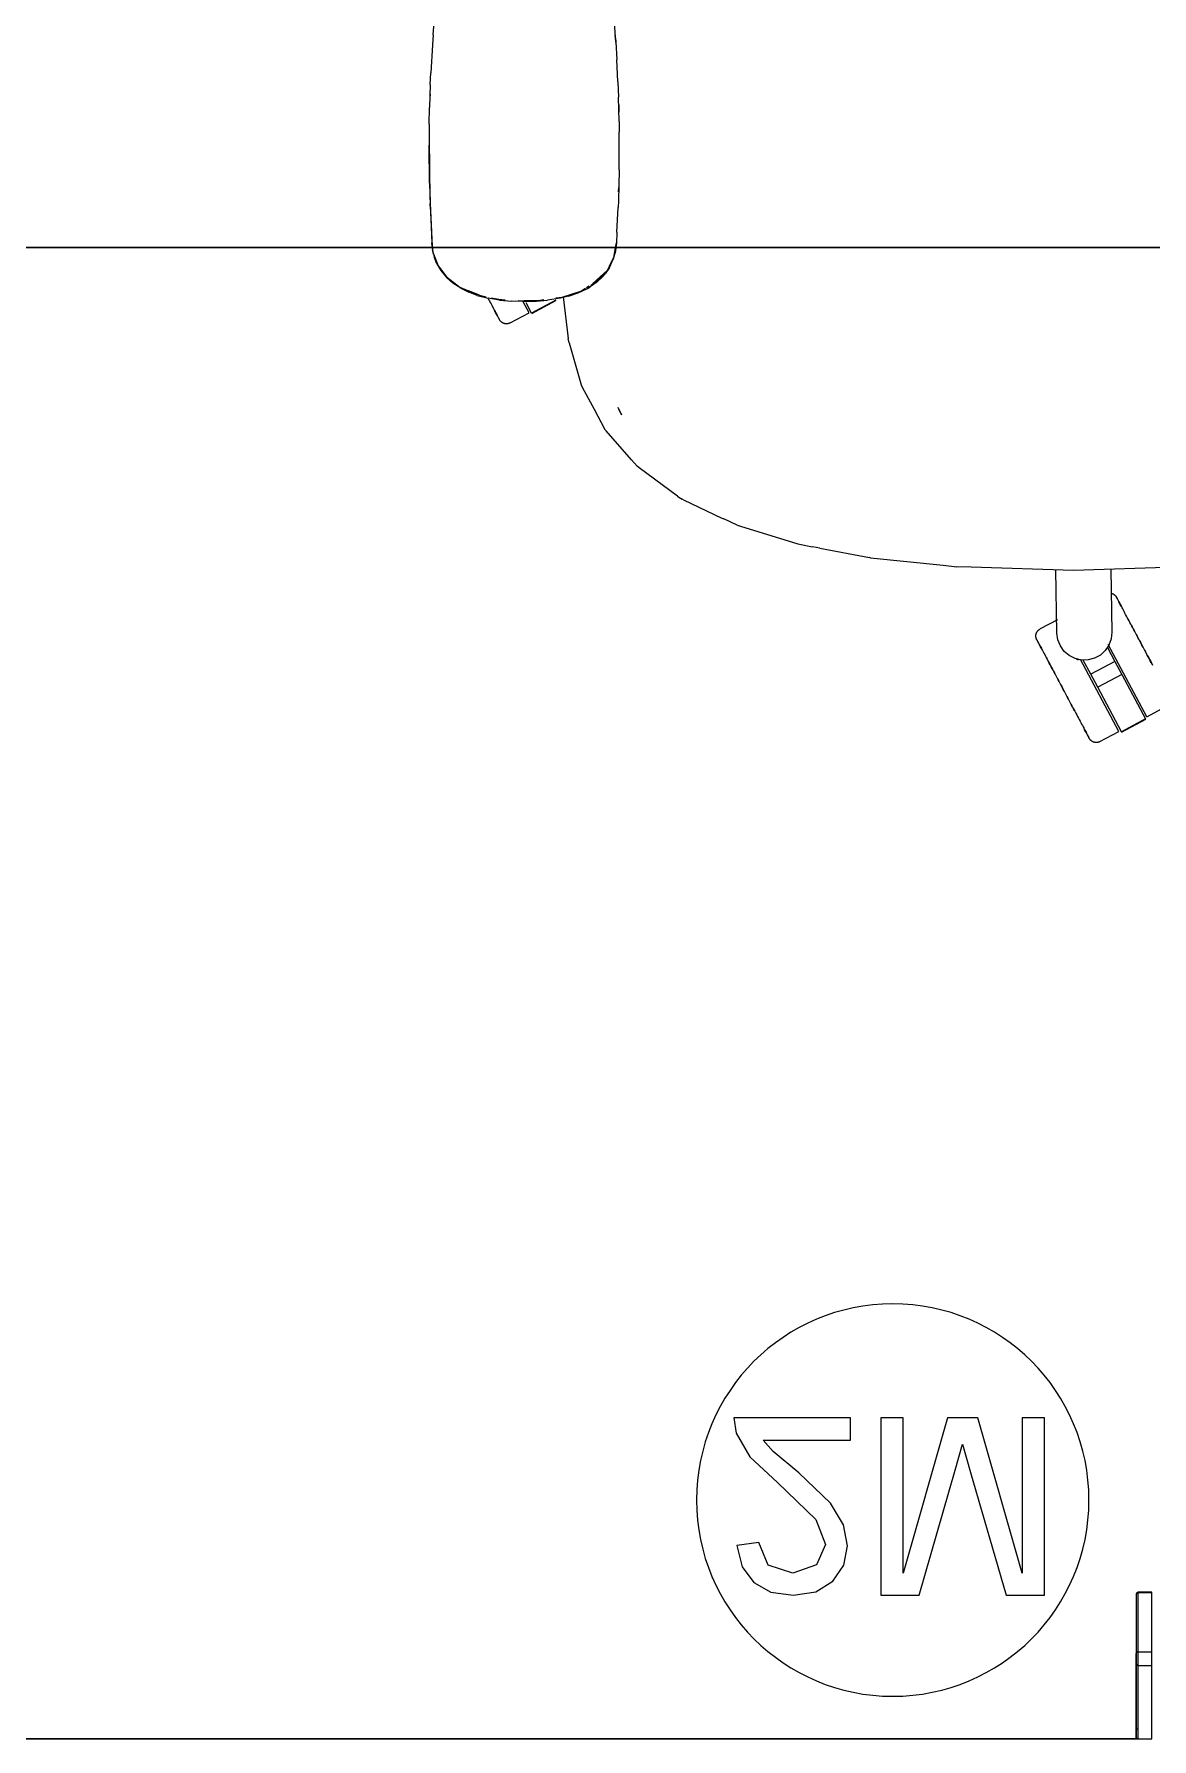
# Model space of a CAD drawing. Header units: millimetres. Extents: x 155927 to 317870, y -36033 to 97293.
# Drawn here: x 157394 to 157964, y 23426 to 24294 of the extents above; entities that cross this region are included whole.
import ezdxf

# ---------------------------------------------------------------- set-up
doc = ezdxf.new("R2010")
doc.units = ezdxf.units.MM
doc.header["$MEASUREMENT"] = 0
doc.layers.add('G-IMPT', color=8, linetype='CONTINUOUS', lineweight=9)
doc.layers.add('I-FURN', color=8, linetype='CONTINUOUS', lineweight=9)

msp = doc.modelspace()

# ---------------------------------------------------------------- linework, layer by layer
at = {"layer": 'G-IMPT'}
for p, q in [((157597.26, 24293.94), (157598.5, 24308.99)), ((157690.39, 24290.23), (157689.66, 24300.52)), ((157597.26, 24293.94), (157596.93, 24288.85)), ((157690.25, 24292.27), (157690.12, 24293.69)), ((157690.25, 24292.27), (157690.34, 24290.37)), ((157690.39, 24290.23), (157690.95, 24281.36)), ((157596.93, 24288.85), (157596.12, 24274.71)), ((157691.49, 24270.05), (157690.95, 24281.36)), ((157595.87, 24268.68), (157596.12, 24274.71)), ((157595.87, 24268.68), (157595.48, 24256.93)), ((157691.49, 24270.05), (157691.79, 24262.17)), ((157595.31, 24248.51), (157595.48, 24256.93)), ((157595.62, 24261.86), (157595.6, 24260.37)), ((157595.73, 24263.8), (157595.62, 24261.86)), ((157692.08, 24249.87), (157691.79, 24262.17)), ((157691.87, 24258.3), (157691.94, 24256.65)), ((157691.94, 24256.65), (157691.94, 24254.57)), ((157595.31, 24248.51), (157595.22, 24237.71)), ((157595.31, 24248.51), (157595.27, 24228.32)), ((157595.31, 24248.51), (157595.43, 24218.49)), ((157692.08, 24249.87), (157692.15, 24244.4)), ((157692.16, 24229.68), (157692.15, 24244.4)), ((157595.43, 24218.49), (157595.22, 24237.71)), ((157692.11, 24225.17), (157692.16, 24229.68)), ((157595.27, 24228.32), (157595.43, 24218.49)), ((157595.27, 24228.32), (157595.77, 24206.93)), ((157595.27, 24228.32), (157595.73, 24208.14)), ((157595.31, 24228.32), (157595.29, 24226.29)), ((157595.29, 24226.29), (157595.36, 24224.38)), ((157692.11, 24225.17), (157691.73, 24209.5)), ((157595.43, 24218.49), (157595.77, 24206.93)), ((157691.83, 24213.95), (157691.93, 24216.23)), ((157691.93, 24218.45), (157691.93, 24216.23)), ((157595.77, 24206.93), (157595.73, 24208.14)), ((157595.73, 24208.14), (157596.82, 24186.35)), ((157595.73, 24208.14), (157596.71, 24187.96)), ((157595.77, 24206.93), (157596.82, 24186.35)), ((157690.99, 24193.4), (157691.61, 24205.96)), ((157691.73, 24209.5), (157691.61, 24205.96)), ((157596.82, 24186.35), (157596.71, 24187.96)), ((157596.82, 24186.35), (157597.07, 24184.7)), ((157597.54, 24182.49), (157597.06, 24185.66)), ((157689.34, 24180.61), (157690.28, 24185.66)), ((157690.45, 24185.66), (157690.21, 24183.72)), ((157690.28, 24185.66), (157690.71, 24187.96)), ((157690.71, 24187.73), (157690.45, 24185.66)), ((157690.99, 24193.4), (157690.71, 24187.73)), ((157597.52, 24182.31), (157597.07, 24184.7)), ((157597.52, 24182.31), (157597.88, 24180.96)), ((157597.54, 24182.49), (157599.95, 24176.29)), ((157599.28, 24177.32), (157597.88, 24180.96)), ((157599.28, 24177.32), (157601.24, 24173.89)), ((157687.15, 24175.45), (157689.14, 24179.77)), ((157687.24, 24176.36), (157689.34, 24180.61)), ((157690.21, 24183.72), (157689.14, 24179.77)), ((157599.95, 24176.29), (157604.11, 24170.67)), ((157601.24, 24173.89), (157604.31, 24170.15)), ((157604.11, 24170.67), (157610.9, 24165.45)), ((157607.35, 24167.48), (157604.31, 24170.15)), ((157677.67, 24166.52), (157680.83, 24168.41)), ((157678.74, 24167.21), (157686.13, 24174.12)), ((157678.74, 24167.21), (157680.21, 24168.49)), ((157680.36, 24168.63), (157683.9, 24171.7)), ((157683.82, 24170.9), (157680.77, 24168.04)), ((157680.83, 24168.41), (157686.13, 24174.12)), ((157683.82, 24170.9), (157684.95, 24172.23)), ((157686.13, 24174.12), (157683.9, 24171.7)), ((157687.15, 24175.45), (157684.95, 24172.23)), ((157687.23, 24176.35), (157686.13, 24174.12)), ((157611.4, 24164.83), (157607.35, 24167.48)), ((157610.9, 24165.45), (157615.3, 24163.61)), ((157611.4, 24164.83), (157615.47, 24162.84)), ((157620.92, 24161.28), (157615.3, 24163.61)), ((157619.81, 24161.26), (157615.47, 24162.84)), ((157619.81, 24161.26), (157625.29, 24159.83)), ((157620.92, 24161.28), (157624.38, 24160.57)), ((157631.22, 24158.83), (157625.29, 24159.83)), ((157627.13, 24160.01), (157630.88, 24159.24)), ((157662.29, 24159.86), (157655.53, 24158.75)), ((157659.84, 24159.95), (157663.13, 24160.41)), ((157666.22, 24160.84), (157662.29, 24159.86)), ((157663.13, 24160.41), (157672.52, 24163.44)), ((157663.64, 24160.53), (157666.05, 24139.26)), ((157666.22, 24160.84), (157671.3, 24162.58)), ((157671.3, 24162.58), (157675.94, 24164.79)), ((157672.52, 24163.44), (157674.98, 24164.91)), ((157675.44, 24165.19), (157676.88, 24166.05)), ((157675.94, 24164.79), (157677.32, 24165.59)), ((157680.77, 24168.04), (157677.32, 24165.59)), ((157630.88, 24159.24), (157634.09, 24159.05)), ((157631.22, 24158.83), (157637.37, 24158.26)), ((157643.71, 24158.08), (157637.37, 24158.26)), ((157640.6, 24158.65), (157643.71, 24158.46)), ((157650.87, 24158.69), (157643.71, 24158.46)), ((157648.21, 24158.17), (157643.71, 24158.08)), ((157648.21, 24158.17), (157655.53, 24158.75)), ((157650.87, 24158.69), (157653.65, 24159.08)), ((157666.69, 24137), (157666.05, 24139.26)), ((157666.69, 24137), (157672.69, 24115.65)), ((157672.69, 24115.65), (157673.29, 24114.54)), ((157673.29, 24114.54), (157679.3, 24103.3)), ((157679.3, 24103.3), (157684.88, 24092.86)), ((157692.32, 24102.46), (157691.54, 24104.06)), ((157693.5, 24100.17), (157691.54, 24104.06)), ((157693.5, 24100.17), (157692.32, 24102.46)), ((157685.47, 24092.2), (157684.88, 24092.86)), ((157698.49, 24077.41), (157685.47, 24092.2)), ((157698.49, 24077.41), (157701.36, 24074.15)), ((157702.33, 24073.43), (157701.36, 24074.15)), ((157721.82, 24058.86), (157702.33, 24073.43)), ((157721.82, 24058.86), (157722.6, 24058.4)), ((157722.6, 24058.4), (157724.17, 24057.46)), ((157724.88, 24057.03), (157724.17, 24057.46)), ((157724.88, 24057.03), (157744.52, 24047.77)), ((157744.52, 24047.77), (157745.44, 24047.34)), ((157752.2, 24044.15), (157745.44, 24047.34)), ((157752.2, 24044.15), (157769.48, 24038.82)), ((157769.48, 24038.82), (157783.08, 24034.63)), ((157783.08, 24034.63), (157790.69, 24033.17)), ((157794.35, 24032.47), (157790.69, 24033.17)), ((157794.35, 24032.47), (157819.73, 24027.6)), ((157820.19, 24027.51), (157819.73, 24027.6)), ((157820.19, 24027.51), (157857.18, 24023.69)), ((157857.18, 24023.69), (157864.25, 24022.96)), ((157871.51, 24022.74), (157864.25, 24022.96)), ((157923.67, 24021.12), (157871.51, 24022.74)), ((157975.86, 24022.82), (157923.67, 24021.12))]:
    msp.add_line(p, q, dxfattribs=at)
at = {"layer": 'I-FURN'}
for p, q in [((158479.25, 24185.66), (156879.25, 24185.66)), ((156879.25, 24185.66), (158479.25, 24185.66)), ((157625.17, 24160.05), (157625.61, 24159.22)), ((157625.61, 24159.22), (157626.03, 24158.42)), ((157626.03, 24158.42), (157626.45, 24157.65)), ((157626.45, 24157.65), (157626.84, 24156.9)), ((157626.84, 24156.9), (157627.23, 24156.18)), ((157627.23, 24156.18), (157627.6, 24155.48)), ((157627.6, 24155.48), (157627.95, 24154.82)), ((157627.95, 24154.82), (157628.29, 24154.18)), ((157628.29, 24154.18), (157628.61, 24153.58)), ((157628.77, 24153.27), (157628.46, 24153.86)), ((157628.61, 24153.58), (157628.91, 24153.01)), ((157629.07, 24152.72), (157628.77, 24153.27)), ((157628.91, 24153.01), (157629.19, 24152.48)), ((157629.34, 24152.2), (157629.07, 24152.72)), ((157629.19, 24152.48), (157629.46, 24151.98)), ((157629.6, 24151.72), (157629.34, 24152.2)), ((157629.46, 24151.98), (157629.71, 24151.51)), ((157629.83, 24151.27), (157629.6, 24151.72)), ((157629.71, 24151.51), (157629.94, 24151.08)), ((157630.05, 24150.86), (157629.83, 24151.27)), ((157629.94, 24151.08), (157630.15, 24150.69)), ((157636.56, 24147.21), (157646.24, 24152.36)), ((157646.24, 24152.36), (157643.25, 24157.99)), ((157647.47, 24152.18), (157644.66, 24157.47)), ((157659.84, 24158.75), (157647.47, 24152.18)), ((157647.57, 24152.01), (157659.93, 24158.58)), ((157659.79, 24158.85), (157659.84, 24158.75)), ((157630.25, 24150.49), (157630.05, 24150.86)), ((157630.15, 24150.69), (157630.34, 24150.33)), ((157630.43, 24150.16), (157630.25, 24150.49)), ((157630.34, 24150.33), (157630.5, 24150.02)), ((157630.59, 24149.86), (157630.43, 24150.16)), ((157630.5, 24150.02), (157630.65, 24149.74)), ((157630.72, 24149.6), (157630.59, 24149.86)), ((157630.65, 24149.74), (157630.78, 24149.5)), ((157630.84, 24149.38), (157630.72, 24149.6)), ((157630.78, 24149.5), (157630.89, 24149.29)), ((157630.94, 24149.2), (157630.84, 24149.38)), ((157630.89, 24149.29), (157630.97, 24149.13)), ((157631.01, 24149.06), (157630.94, 24149.2)), ((157630.97, 24149.13), (157631.04, 24149.01)), ((157631.06, 24148.96), (157631.01, 24149.06)), ((157631.04, 24149.01), (157631.08, 24148.93)), ((157631.1, 24148.9), (157631.06, 24148.96)), ((157631.08, 24148.93), (157631.1, 24148.89)), ((157631.11, 24148.88), (157631.1, 24148.9)), ((157631.1, 24148.89), (157631.11, 24148.88)), ((157631.13, 24148.84), (157631.11, 24148.88)), ((157631.21, 24148.7), (157631.13, 24148.84)), ((157631.29, 24148.57), (157631.21, 24148.7)), ((157631.38, 24148.43), (157631.29, 24148.57)), ((157631.48, 24148.3), (157631.38, 24148.43)), ((157631.58, 24148.18), (157631.48, 24148.3)), ((157631.69, 24148.06), (157631.58, 24148.18)), ((157631.8, 24147.94), (157631.69, 24148.06)), ((157631.92, 24147.83), (157631.8, 24147.94)), ((157632.04, 24147.72), (157631.92, 24147.83)), ((157632.16, 24147.62), (157632.04, 24147.72)), ((157632.29, 24147.52), (157632.16, 24147.62)), ((157632.42, 24147.43), (157632.29, 24147.52)), ((157632.56, 24147.34), (157632.42, 24147.43)), ((157632.69, 24147.26), (157632.56, 24147.34)), ((157632.84, 24147.18), (157632.69, 24147.26)), ((157632.98, 24147.11), (157632.84, 24147.18)), ((157633.13, 24147.05), (157632.98, 24147.11)), ((157633.28, 24146.99), (157633.13, 24147.05)), ((157633.43, 24146.94), (157633.28, 24146.99)), ((157633.59, 24146.89), (157633.43, 24146.94)), ((157633.74, 24146.85), (157633.59, 24146.89)), ((157633.9, 24146.82), (157633.74, 24146.85)), ((157634.06, 24146.79), (157633.9, 24146.82)), ((157634.22, 24146.77), (157634.06, 24146.79)), ((157634.38, 24146.75), (157634.22, 24146.77)), ((157634.54, 24146.74), (157634.38, 24146.75)), ((157634.7, 24146.74), (157634.54, 24146.74)), ((157634.86, 24146.75), (157634.7, 24146.74)), ((157635.02, 24146.76), (157634.86, 24146.75)), ((157635.18, 24146.78), (157635.02, 24146.76)), ((157635.34, 24146.8), (157635.18, 24146.78)), ((157635.5, 24146.83), (157635.34, 24146.8)), ((157635.66, 24146.87), (157635.5, 24146.83)), ((157635.81, 24146.91), (157635.66, 24146.87)), ((157635.97, 24146.96), (157635.81, 24146.91)), ((157636.12, 24147.01), (157635.97, 24146.96)), ((157636.27, 24147.07), (157636.12, 24147.01)), ((157636.41, 24147.14), (157636.27, 24147.07)), ((157636.56, 24147.21), (157636.41, 24147.14)), ((157915.21, 23989.06), (157914.65, 24021.4)), ((157942.63, 24021.74), (157943.19, 23989.55)), ((157942.9, 24009.42), (157943.06, 24009.38)), ((157943.06, 24009.38), (157943.21, 24009.34)), ((157943.21, 24009.34), (157943.37, 24009.28)), ((157943.37, 24009.28), (157943.52, 24009.23)), ((157943.52, 24009.23), (157943.66, 24009.16)), ((157943.66, 24009.16), (157943.81, 24009.09)), ((157943.81, 24009.09), (157943.95, 24009.01)), ((157943.95, 24009.01), (157944.09, 24008.93)), ((157944.09, 24008.93), (157944.23, 24008.85)), ((157944.23, 24008.85), (157944.36, 24008.75)), ((157944.36, 24008.75), (157944.49, 24008.66)), ((157944.49, 24008.66), (157944.61, 24008.55)), ((157944.61, 24008.55), (157944.73, 24008.45)), ((157944.73, 24008.45), (157944.85, 24008.33)), ((157944.85, 24008.33), (157944.96, 24008.22)), ((157944.96, 24008.22), (157945.06, 24008.09)), ((157945.06, 24008.09), (157945.16, 24007.97)), ((157945.16, 24007.97), (157945.26, 24007.84)), ((157945.26, 24007.84), (157945.35, 24007.71)), ((157945.35, 24007.71), (157945.44, 24007.57)), ((157945.44, 24007.57), (157945.52, 24007.43)), ((157945.52, 24007.43), (157945.54, 24007.39)), ((157945.54, 24007.39), (157945.55, 24007.37)), ((157945.56, 24007.34), (157945.54, 24007.39)), ((157945.54, 24007.39), (157945.54, 24007.39)), ((157945.55, 24007.37), (157945.58, 24007.31)), ((157945.61, 24007.26), (157945.56, 24007.34)), ((157945.58, 24007.31), (157945.63, 24007.21)), ((157945.67, 24007.14), (157945.61, 24007.26)), ((157945.63, 24007.21), (157945.71, 24007.07)), ((157945.76, 24006.98), (157945.67, 24007.14)), ((157945.71, 24007.07), (157945.8, 24006.89)), ((157945.86, 24006.78), (157945.76, 24006.98)), ((157945.8, 24006.89), (157945.92, 24006.67)), ((157945.99, 24006.54), (157945.86, 24006.78)), ((157945.92, 24006.67), (157946.06, 24006.41)), ((157946.14, 24006.26), (157945.99, 24006.54)), ((157946.06, 24006.41), (157946.22, 24006.12)), ((157946.31, 24005.94), (157946.14, 24006.26)), ((157946.22, 24006.12), (157946.39, 24005.78)), ((157946.5, 24005.58), (157946.31, 24005.94)), ((157946.39, 24005.78), (157946.59, 24005.41)), ((157946.71, 24005.19), (157946.5, 24005.58)), ((157946.59, 24005.41), (157946.81, 24005)), ((157946.94, 24004.76), (157946.71, 24005.19)), ((157946.81, 24005), (157947.05, 24004.55)), ((157947.18, 24004.3), (157946.94, 24004.76)), ((157947.05, 24004.55), (157947.3, 24004.07)), ((157947.45, 24003.79), (157947.18, 24004.3)), ((157947.3, 24004.07), (157947.58, 24003.55)), ((157947.73, 24003.26), (157947.45, 24003.79)), ((157947.58, 24003.55), (157947.87, 24003)), ((157948.04, 24002.69), (157947.73, 24003.26)), ((157915.43, 23995.95), (157906.59, 23991.25)), ((157947.87, 24003), (157948.18, 24002.42)), ((157948.36, 24002.09), (157948.04, 24002.69)), ((157948.69, 24001.45), (157948.36, 24002.09)), ((157949.05, 24000.79), (157948.69, 24001.45)), ((157949.42, 24000.1), (157949.05, 24000.79)), ((157949.8, 23999.37), (157949.42, 24000.1)), ((157950.2, 23998.62), (157949.8, 23999.37)), ((157950.61, 23997.85), (157950.2, 23998.62)), ((157951.04, 23997.05), (157950.61, 23997.85)), ((157951.48, 23996.22), (157951.04, 23997.05)), ((157951.93, 23995.38), (157951.48, 23996.22)), ((157952.39, 23994.51), (157951.93, 23995.38)), ((157952.86, 23993.62), (157952.39, 23994.51)), ((157904.45, 23987.81), (157904.46, 23987.98)), ((157904.45, 23987.65), (157904.45, 23987.81)), ((157904.45, 23987.49), (157904.45, 23987.65)), ((157904.47, 23987.33), (157904.45, 23987.49)), ((157904.46, 23987.98), (157904.47, 23988.14)), ((157904.47, 23988.14), (157904.5, 23988.3)), ((157904.48, 23987.17), (157904.47, 23987.33)), ((157904.51, 23987.01), (157904.48, 23987.17)), ((157904.5, 23988.3), (157904.52, 23988.45)), ((157904.54, 23986.85), (157904.51, 23987.01)), ((157904.52, 23988.45), (157904.56, 23988.61)), ((157904.57, 23986.7), (157904.54, 23986.85)), ((157904.56, 23988.61), (157904.6, 23988.77)), ((157904.62, 23986.54), (157904.57, 23986.7)), ((157904.6, 23988.77), (157904.64, 23988.92)), ((157904.67, 23986.39), (157904.62, 23986.54)), ((157904.64, 23988.92), (157904.7, 23989.08)), ((157904.72, 23986.24), (157904.67, 23986.39)), ((157904.7, 23989.08), (157904.75, 23989.23)), ((157904.78, 23986.09), (157904.72, 23986.24)), ((157904.75, 23989.23), (157904.82, 23989.37)), ((157904.85, 23985.94), (157904.78, 23986.09)), ((157904.82, 23989.37), (157904.89, 23989.52)), ((157904.92, 23985.8), (157904.85, 23985.94)), ((157904.89, 23989.52), (157904.97, 23989.66)), ((157904.97, 23989.66), (157905.05, 23989.8)), ((157905.05, 23989.8), (157905.13, 23989.93)), ((157905.13, 23989.93), (157905.23, 23990.07)), ((157905.23, 23990.07), (157905.32, 23990.2)), ((157905.32, 23990.2), (157905.43, 23990.32)), ((157905.43, 23990.32), (157905.53, 23990.44)), ((157905.53, 23990.44), (157905.65, 23990.55)), ((157905.65, 23990.55), (157905.76, 23990.67)), ((157905.76, 23990.67), (157905.89, 23990.77)), ((157905.89, 23990.77), (157906.01, 23990.87)), ((157906.01, 23990.87), (157906.14, 23990.97)), ((157906.14, 23990.97), (157906.27, 23991.06)), ((157906.27, 23991.06), (157906.41, 23991.15)), ((157906.41, 23991.15), (157906.55, 23991.23)), ((157906.55, 23991.23), (157906.59, 23991.25)), ((157915.68, 23985.72), (157915.21, 23989.06)), ((157942.85, 23986.19), (157941.7, 23983.02)), ((157943.19, 23989.55), (157942.85, 23986.19)), ((157953.34, 23992.72), (157952.86, 23993.62)), ((157953.08, 23993.21), (157953.57, 23992.29)), ((157953.83, 23991.79), (157953.34, 23992.72)), ((157953.57, 23992.29), (157954.06, 23991.36)), ((157954.33, 23990.86), (157953.83, 23991.79)), ((157954.06, 23991.36), (157954.56, 23990.42)), ((157954.84, 23989.9), (157954.33, 23990.86)), ((157954.56, 23990.42), (157955.07, 23989.46)), ((157955.35, 23988.94), (157954.84, 23989.9)), ((157955.07, 23989.46), (157955.59, 23988.49)), ((157955.87, 23987.97), (157955.35, 23988.94)), ((157955.59, 23988.49), (157956.11, 23987.51)), ((157956.39, 23986.98), (157955.87, 23987.97)), ((157956.11, 23987.51), (157956.63, 23986.53)), ((157956.92, 23985.99), (157956.39, 23986.98)), ((157956.63, 23986.53), (157957.16, 23985.53)), ((157957.45, 23984.99), (157956.92, 23985.99)), ((157904.92, 23985.79), (157904.92, 23985.8)), ((157904.92, 23985.8), (157904.93, 23985.78)), ((157904.95, 23985.75), (157904.92, 23985.79)), ((157904.93, 23985.78), (157904.96, 23985.72)), ((157904.99, 23985.67), (157904.95, 23985.75)), ((157904.96, 23985.72), (157905.02, 23985.62)), ((157905.06, 23985.54), (157904.99, 23985.67)), ((157905.02, 23985.62), (157905.09, 23985.48)), ((157905.14, 23985.38), (157905.06, 23985.54)), ((157905.09, 23985.48), (157905.19, 23985.3)), ((157905.25, 23985.18), (157905.14, 23985.38)), ((157905.19, 23985.3), (157905.3, 23985.08)), ((157905.38, 23984.94), (157905.25, 23985.18)), ((157905.3, 23985.08), (157905.44, 23984.82)), ((157905.52, 23984.66), (157905.38, 23984.94)), ((157905.44, 23984.82), (157905.6, 23984.52)), ((157905.69, 23984.34), (157905.52, 23984.66)), ((157905.6, 23984.52), (157905.78, 23984.18)), ((157905.88, 23983.99), (157905.69, 23984.34)), ((157905.78, 23984.18), (157905.98, 23983.81)), ((157906.09, 23983.6), (157905.88, 23983.99)), ((157905.98, 23983.81), (157906.19, 23983.4)), ((157906.32, 23983.17), (157906.09, 23983.6)), ((157906.19, 23983.4), (157906.43, 23982.96)), ((157906.57, 23982.7), (157906.32, 23983.17)), ((157906.43, 23982.96), (157906.69, 23982.47)), ((157906.83, 23982.2), (157906.57, 23982.7)), ((157906.69, 23982.47), (157906.96, 23981.96)), ((157907.12, 23981.66), (157906.83, 23982.2)), ((157906.96, 23981.96), (157907.26, 23981.41)), ((157907.42, 23981.09), (157907.12, 23981.66)), ((157907.26, 23981.41), (157907.57, 23980.82)), ((157907.57, 23980.82), (157907.89, 23980.21)), ((157907.89, 23980.21), (157908.24, 23979.56)), ((157908.24, 23979.56), (157908.6, 23978.88)), ((157908.6, 23978.88), (157908.98, 23978.17)), ((157908.98, 23978.17), (157909.37, 23977.44)), ((157909.37, 23977.44), (157909.77, 23976.68)), ((157916.93, 23982.58), (157915.68, 23985.72)), ((157918.89, 23979.84), (157916.93, 23982.58)), ((157921.46, 23977.65), (157918.89, 23979.84)), ((157924.47, 23976.13), (157921.46, 23977.65)), ((157937.35, 23977.93), (157934.39, 23976.31)), ((157939.84, 23980.21), (157937.35, 23977.93)), ((157941.7, 23983.02), (157939.84, 23980.21)), ((157940.98, 23981.89), (157944.78, 23974.74)), ((157960.92, 23946.52), (157941.38, 23983.27)), ((157957.16, 23985.53), (157957.69, 23984.53)), ((157957.98, 23983.99), (157957.45, 23984.99)), ((157957.69, 23984.53), (157958.22, 23983.53)), ((157958.51, 23982.99), (157957.98, 23983.99)), ((157958.22, 23983.53), (157958.76, 23982.53)), ((157959.05, 23981.98), (157958.51, 23982.99)), ((157958.76, 23982.53), (157959.29, 23981.52)), ((157959.58, 23980.98), (157959.05, 23981.98)), ((157959.29, 23981.52), (157959.83, 23980.52)), ((157960.11, 23979.98), (157959.58, 23980.98)), ((157959.83, 23980.52), (157960.36, 23979.52)), ((157960.65, 23978.98), (157960.11, 23979.98)), ((157960.36, 23979.52), (157960.89, 23978.52)), ((157961.17, 23977.98), (157960.65, 23978.98)), ((157960.89, 23978.52), (157961.42, 23977.53)), ((157961.7, 23976.99), (157961.17, 23977.98)), ((157961.42, 23977.53), (157961.94, 23976.54)), ((157909.77, 23976.68), (157910.19, 23975.89)), ((157910.19, 23975.89), (157910.62, 23975.08)), ((157910.62, 23975.08), (157911.07, 23974.24)), ((157911.31, 23973.78), (157910.86, 23974.63)), ((157911.07, 23974.24), (157911.52, 23973.38)), ((157911.77, 23972.91), (157911.31, 23973.78)), ((157911.52, 23973.38), (157911.99, 23972.51)), ((157912.24, 23972.03), (157911.77, 23972.91)), ((157911.99, 23972.51), (157912.46, 23971.61)), ((157912.73, 23971.12), (157912.24, 23972.03)), ((157912.46, 23971.61), (157912.95, 23970.7)), ((157913.22, 23970.2), (157912.73, 23971.12)), ((157912.95, 23970.7), (157913.44, 23969.77)), ((157913.71, 23969.26), (157913.22, 23970.2)), ((157913.44, 23969.77), (157913.95, 23968.82)), ((157914.22, 23968.31), (157913.71, 23969.26)), ((157913.95, 23968.82), (157914.46, 23967.87)), ((157927.76, 23975.38), (157924.47, 23976.13)), ((157946.79, 23939.01), (157927.27, 23975.72)), ((157931.13, 23975.44), (157927.76, 23975.38)), ((157932.41, 23968.17), (157928.62, 23975.32)), ((157934.39, 23976.31), (157931.13, 23975.44)), ((157944.78, 23974.74), (157932.41, 23968.17)), ((157944.78, 23974.74), (157948.31, 23968.1)), ((157962.22, 23976.02), (157961.7, 23976.99)), ((157961.94, 23976.54), (157962.46, 23975.57)), ((157962.74, 23975.05), (157962.22, 23976.02)), ((157962.46, 23975.57), (157962.97, 23974.61)), ((157963.24, 23974.09), (157962.74, 23975.05)), ((157962.97, 23974.61), (157963.48, 23973.65)), ((157963.75, 23973.15), (157963.24, 23974.09)), ((157963.48, 23973.65), (157963.97, 23972.72)), ((157914.73, 23967.34), (157914.22, 23968.31)), ((157914.46, 23967.87), (157914.97, 23966.9)), ((157915.25, 23966.37), (157914.73, 23967.34)), ((157914.97, 23966.9), (157915.49, 23965.92)), ((157915.77, 23965.39), (157915.25, 23966.37)), ((157915.49, 23965.92), (157916.02, 23964.93)), ((157916.3, 23964.4), (157915.77, 23965.39)), ((157916.02, 23964.93), (157916.54, 23963.94)), ((157916.83, 23963.4), (157916.3, 23964.4)), ((157916.54, 23963.94), (157917.08, 23962.94)), ((157917.36, 23962.4), (157916.83, 23963.4)), ((157917.08, 23962.94), (157917.61, 23961.94)), ((157917.9, 23961.39), (157917.36, 23962.4)), ((157917.61, 23961.94), (157918.14, 23960.93)), ((157918.43, 23960.39), (157917.9, 23961.39)), ((157918.14, 23960.93), (157918.68, 23959.92)), ((157918.97, 23959.38), (157918.43, 23960.39)), ((157918.68, 23959.92), (157919.21, 23958.92)), ((157935.95, 23961.53), (157932.41, 23968.17)), ((157948.31, 23968.1), (157935.95, 23961.53)), ((157948.02, 23938.82), (157935.95, 23961.53)), ((157948.31, 23968.1), (157960.38, 23945.39)), ((157919.5, 23958.38), (157918.97, 23959.38)), ((157919.21, 23958.92), (157919.74, 23957.92)), ((157920.03, 23957.38), (157919.5, 23958.38)), ((157919.74, 23957.92), (157920.27, 23956.92)), ((157920.56, 23956.39), (157920.03, 23957.38)), ((157920.27, 23956.92), (157920.8, 23955.93)), ((157921.08, 23955.4), (157920.56, 23956.39)), ((157920.8, 23955.93), (157921.32, 23954.95)), ((157921.6, 23954.42), (157921.08, 23955.4)), ((157921.32, 23954.95), (157921.84, 23953.97)), ((157922.12, 23953.45), (157921.6, 23954.42)), ((157921.84, 23953.97), (157922.35, 23953.01)), ((157922.63, 23952.49), (157922.12, 23953.45)), ((157922.35, 23953.01), (157922.86, 23952.06)), ((157923.13, 23951.55), (157922.63, 23952.49)), ((157922.86, 23952.06), (157923.36, 23951.12)), ((157923.62, 23950.62), (157923.13, 23951.55)), ((157923.36, 23951.12), (157923.85, 23950.2)), ((157960.92, 23946.52), (157970.6, 23951.67)), ((157924.11, 23949.71), (157923.62, 23950.62)), ((157923.85, 23950.2), (157924.33, 23949.29)), ((157924.33, 23949.29), (157924.8, 23948.41)), ((157924.8, 23948.41), (157925.26, 23947.54)), ((157925.26, 23947.54), (157925.71, 23946.69)), ((157925.71, 23946.69), (157926.15, 23945.87)), ((157926.15, 23945.87), (157926.58, 23945.06)), ((157926.58, 23945.06), (157926.99, 23944.29)), ((157926.99, 23944.29), (157927.39, 23943.54)), ((157927.39, 23943.54), (157927.77, 23942.82)), ((157927.77, 23942.82), (157928.14, 23942.12)), ((157960.38, 23945.39), (157948.02, 23938.82)), ((157948.11, 23938.65), (157960.47, 23945.22)), ((157928.14, 23942.12), (157928.5, 23941.46)), ((157928.5, 23941.46), (157928.83, 23940.83)), ((157928.83, 23940.83), (157929.15, 23940.22)), ((157929.32, 23939.91), (157929.01, 23940.5)), ((157929.15, 23940.22), (157929.46, 23939.65)), ((157929.61, 23939.36), (157929.32, 23939.91)), ((157929.46, 23939.65), (157929.74, 23939.12)), ((157929.89, 23938.84), (157929.61, 23939.36)), ((157929.74, 23939.12), (157930.01, 23938.62)), ((157930.14, 23938.36), (157929.89, 23938.84)), ((157930.01, 23938.62), (157930.25, 23938.15)), ((157930.38, 23937.92), (157930.14, 23938.36)), ((157930.25, 23938.15), (157930.48, 23937.72)), ((157930.6, 23937.51), (157930.38, 23937.92)), ((157930.48, 23937.72), (157930.69, 23937.33)), ((157930.8, 23937.13), (157930.6, 23937.51)), ((157930.69, 23937.33), (157930.88, 23936.97)), ((157930.97, 23936.8), (157930.8, 23937.13)), ((157930.88, 23936.97), (157931.05, 23936.66)), ((157931.13, 23936.5), (157930.97, 23936.8)), ((157931.05, 23936.66), (157931.2, 23936.38)), ((157931.27, 23936.24), (157931.13, 23936.5)), ((157931.2, 23936.38), (157931.33, 23936.14)), ((157931.39, 23936.02), (157931.27, 23936.24)), ((157931.33, 23936.14), (157931.43, 23935.94)), ((157931.48, 23935.84), (157931.39, 23936.02)), ((157931.43, 23935.94), (157931.52, 23935.77)), ((157931.56, 23935.7), (157931.48, 23935.84)), ((157931.52, 23935.77), (157931.58, 23935.65)), ((157931.61, 23935.6), (157931.56, 23935.7)), ((157931.58, 23935.65), (157931.63, 23935.57)), ((157931.64, 23935.54), (157931.61, 23935.6)), ((157931.63, 23935.57), (157931.65, 23935.53)), ((157931.65, 23935.52), (157931.64, 23935.54)), ((157931.65, 23935.53), (157931.65, 23935.52)), ((157931.67, 23935.48), (157931.65, 23935.52)), ((157931.75, 23935.34), (157931.67, 23935.48)), ((157931.84, 23935.21), (157931.75, 23935.34)), ((157931.93, 23935.07), (157931.84, 23935.21)), ((157932.03, 23934.94), (157931.93, 23935.07)), ((157932.13, 23934.82), (157932.03, 23934.94)), ((157932.23, 23934.7), (157932.13, 23934.82)), ((157932.34, 23934.58), (157932.23, 23934.7)), ((157932.46, 23934.47), (157932.34, 23934.58)), ((157932.58, 23934.36), (157932.46, 23934.47)), ((157932.7, 23934.26), (157932.58, 23934.36)), ((157932.83, 23934.16), (157932.7, 23934.26)), ((157932.96, 23934.07), (157932.83, 23934.16)), ((157933.1, 23933.98), (157932.96, 23934.07)), ((157933.24, 23933.9), (157933.1, 23933.98)), ((157933.38, 23933.82), (157933.24, 23933.9)), ((157933.53, 23933.75), (157933.38, 23933.82)), ((157933.67, 23933.69), (157933.53, 23933.75)), ((157933.82, 23933.63), (157933.67, 23933.69)), ((157936.81, 23933.72), (157936.66, 23933.65)), ((157936.96, 23933.78), (157936.81, 23933.72)), ((157937.1, 23933.86), (157936.96, 23933.78)), ((157937.1, 23933.86), (157946.79, 23939.01)), ((157933.98, 23933.58), (157933.82, 23933.63)), ((157934.13, 23933.53), (157933.98, 23933.58)), ((157934.29, 23933.49), (157934.13, 23933.53)), ((157934.45, 23933.46), (157934.29, 23933.49)), ((157934.6, 23933.43), (157934.45, 23933.46)), ((157934.76, 23933.41), (157934.6, 23933.43)), ((157934.92, 23933.39), (157934.76, 23933.41)), ((157935.09, 23933.39), (157934.92, 23933.39)), ((157935.25, 23933.38), (157935.09, 23933.39)), ((157935.41, 23933.39), (157935.25, 23933.38)), ((157935.57, 23933.4), (157935.41, 23933.39)), ((157935.73, 23933.42), (157935.57, 23933.4)), ((157935.89, 23933.44), (157935.73, 23933.42)), ((157936.05, 23933.47), (157935.89, 23933.44)), ((157936.2, 23933.51), (157936.05, 23933.47)), ((157936.36, 23933.55), (157936.2, 23933.51)), ((157936.51, 23933.6), (157936.36, 23933.55)), ((157936.66, 23933.65), (157936.51, 23933.6)), ((157809.92, 23589.22), (157750.59, 23589.22)), ((157750.59, 23589.22), (157751.81, 23581.43)), ((157809.92, 23577.92), (157809.92, 23589.22)), ((157825.46, 23589.22), (157825.46, 23498.81)), ((157836.77, 23589.22), (157825.46, 23589.22)), ((157859.48, 23589.22), (157836.77, 23510.11)), ((157836.77, 23510.11), (157836.77, 23589.22)), ((157874.8, 23589.22), (157859.48, 23589.22)), ((157897.51, 23510.11), (157874.8, 23589.22)), ((157908.81, 23589.22), (157897.51, 23589.22)), ((157897.51, 23589.22), (157897.51, 23510.11)), ((157908.81, 23498.81), (157908.81, 23589.22)), ((157751.81, 23581.43), (157758.67, 23569.43)), ((157770.63, 23572.17), (157765.54, 23577.92)), ((157765.54, 23577.92), (157809.92, 23577.92)), ((157758.67, 23569.43), (157772.82, 23556.33)), ((157783.64, 23561.3), (157770.63, 23572.17)), ((157863.41, 23562.53), (157867.14, 23575.84)), ((157867.14, 23575.84), (157871.18, 23561.43)), ((157799.83, 23545.81), (157783.64, 23561.3)), ((157844.91, 23498.81), (157863.41, 23562.53)), ((157871.18, 23561.43), (157889.37, 23498.81)), ((157772.82, 23556.33), (157792.33, 23537.5)), ((157806.5, 23534.73), (157799.83, 23545.81)), ((157792.33, 23537.5), (157797.21, 23524.7)), ((157808.51, 23524.02), (157806.5, 23534.73)), ((157763.31, 23525.65), (157752.01, 23524.24)), ((157768.06, 23514.24), (157763.31, 23525.65)), ((157752.01, 23524.24), (157754.75, 23513.3)), ((157797.21, 23524.7), (157792.61, 23514.34)), ((157806.65, 23514.16), (157808.51, 23524.02)), ((157754.75, 23513.3), (157760.67, 23505.32)), ((157780.59, 23510.11), (157768.06, 23514.24)), ((157792.61, 23514.34), (157780.59, 23510.11)), ((157801.06, 23506.05), (157806.65, 23514.16)), ((157760.67, 23505.32), (157769.47, 23500.44)), ((157769.47, 23500.44), (157780.83, 23498.81)), ((157780.83, 23498.81), (157792.28, 23500.62)), ((157792.28, 23500.62), (157801.06, 23506.05)), ((157955.55, 23499.49), (157955.55, 23469.21)), ((157955.55, 23499.49), (157955.55, 23469.21)), ((157955.78, 23500.12), (157955.8, 23500.15)), ((157963.55, 23500.49), (157956.55, 23500.49)), ((157956.55, 23500.31), (157956.55, 23500.49)), ((157963.55, 23500.49), (157956.55, 23500.49)), ((157963.55, 23500.49), (157956.55, 23500.49)), ((157956.55, 23470.03), (157956.55, 23500.31)), ((157956.55, 23500.31), (157963.55, 23500.31)), ((157963.55, 23500.31), (157963.55, 23500.49)), ((157963.55, 23470.03), (157963.55, 23500.31)), ((157825.46, 23498.81), (157844.91, 23498.81)), ((157889.37, 23498.81), (157908.81, 23498.81)), ((157955.55, 23430.65), (157955.55, 23469.21)), ((157955.55, 23469.21), (157955.55, 23463.68)), ((157956.55, 23463.11), (157956.55, 23470.03)), ((157956.55, 23470.03), (157963.55, 23470.03)), ((157963.55, 23463.11), (157963.55, 23470.03)), ((157955.55, 23463.68), (157955.55, 23426.66)), ((157956.55, 23425.66), (157956.55, 23463.11)), ((157956.55, 23463.11), (157963.55, 23463.11)), ((157963.55, 23425.66), (157963.55, 23463.11)), ((157956.55, 23430.65), (157955.55, 23430.65)), ((157955.55, 23426.66), (157955.55, 23430.65)), ((157124.25, 23425.66), (157956.55, 23425.66)), ((157956.55, 23425.66), (157124.25, 23425.66)), ((157955.55, 23426.66), (157955.55, 23426.65)), ((157956.55, 23425.66), (157963.55, 23425.66)), ((157956.55, 23425.65), (157963.55, 23425.65))]:
    msp.add_line(p, q, dxfattribs=at)
at = {"layer": 'I-FURN', "flags": 128}
for points in [[(157956.05, 23500.36), (157956.08, 23500.38), (157956.12, 23500.39), (157956.15, 23500.41), (157956.19, 23500.43), (157956.23, 23500.44), (157956.27, 23500.45), (157956.31, 23500.46), (157956.34, 23500.47), (157956.38, 23500.48), (157956.42, 23500.49), (157956.46, 23500.49), (157956.5, 23500.49), (157956.54, 23500.49), (157956.55, 23500.49)], [(157955.55, 23469.21), (157955.55, 23469.12), (157955.55, 23469.02), (157955.55, 23468.92), (157955.55, 23468.81), (157955.55, 23468.69), (157955.55, 23468.58), (157955.55, 23468.45), (157955.55, 23468.33), (157955.55, 23468.2), (157955.55, 23468.06), (157955.55, 23467.93), (157955.55, 23467.78), (157955.55, 23467.64), (157955.55, 23467.5), (157955.55, 23467.35), (157955.55, 23467.2), (157955.55, 23467.04), (157955.55, 23466.89), (157955.55, 23466.73), (157955.55, 23466.58), (157955.55, 23466.42), (157955.55, 23466.26), (157955.55, 23466.1), (157955.55, 23465.94), (157955.55, 23465.78), (157955.55, 23465.62), (157955.55, 23465.46), (157955.55, 23465.3), (157955.55, 23465.14), (157955.55, 23464.99), (157955.55, 23464.83), (157955.55, 23464.68), (157955.55, 23464.53), (157955.55, 23464.38), (157955.55, 23464.23), (157955.55, 23464.09), (157955.55, 23463.95), (157955.55, 23463.81), (157955.55, 23463.68)], [(157955.55, 23463.68), (157955.55, 23460.9), (157955.55, 23458.2), (157955.55, 23455.59), (157955.55, 23453.06), (157955.55, 23450.64), (157955.55, 23448.3), (157955.55, 23446.08), (157955.55, 23443.95), (157955.55, 23441.94), (157955.55, 23440.03), (157955.55, 23438.25), (157955.55, 23436.58), (157955.55, 23435.03), (157955.55, 23433.6), (157955.55, 23432.3), (157955.55, 23431.12), (157955.55, 23430.08), (157955.55, 23429.17), (157955.55, 23428.38), (157955.55, 23427.74), (157955.55, 23427.22), (157955.55, 23426.85), (157955.55, 23426.66)], [(157955.55, 23426.65), (157955.55, 23426.65), (157955.55, 23426.66), (157955.55, 23426.68), (157955.55, 23426.7), (157955.55, 23426.73), (157955.55, 23426.76), (157955.55, 23426.8), (157955.55, 23426.85), (157955.55, 23426.9), (157955.55, 23426.96), (157955.55, 23427.03), (157955.55, 23427.1), (157955.55, 23427.18), (157955.55, 23427.26), (157955.55, 23427.35), (157955.55, 23427.44), (157955.55, 23427.54), (157955.55, 23427.64), (157955.55, 23427.75), (157955.55, 23427.86), (157955.55, 23427.98), (157955.55, 23428.1), (157955.55, 23428.22), (157955.55, 23428.35), (157955.55, 23428.49), (157955.55, 23428.62), (157955.55, 23428.76), (157955.55, 23428.9), (157955.55, 23429.05), (157955.55, 23429.2), (157955.55, 23429.35), (157955.55, 23429.5), (157955.55, 23429.65), (157955.55, 23429.81), (157955.55, 23429.97), (157955.55, 23430.13), (157955.55, 23430.28), (157955.55, 23430.44), (157955.55, 23430.6), (157955.55, 23430.65)], [(157956.55, 23425.65), (157956.51, 23425.65), (157956.47, 23425.65), (157956.43, 23425.65), (157956.39, 23425.66), (157956.36, 23425.67), (157956.32, 23425.68), (157956.28, 23425.69), (157956.24, 23425.7), (157956.2, 23425.71), (157956.16, 23425.73), (157956.13, 23425.74), (157956.09, 23425.76), (157956.06, 23425.78), (157956.02, 23425.8), (157955.99, 23425.82), (157955.96, 23425.85), (157955.93, 23425.87), (157955.89, 23425.9), (157955.86, 23425.92), (157955.84, 23425.95), (157955.81, 23425.98), (157955.78, 23426.01), (157955.76, 23426.04), (157955.73, 23426.07), (157955.71, 23426.11), (157955.69, 23426.14), (157955.67, 23426.18), (157955.65, 23426.21), (157955.64, 23426.25), (157955.62, 23426.29), (157955.61, 23426.32), (157955.6, 23426.36), (157955.59, 23426.4), (157955.58, 23426.44), (157955.57, 23426.48), (157955.56, 23426.52), (157955.56, 23426.56), (157955.56, 23426.6), (157955.55, 23426.64), (157955.55, 23426.65)]]:
    msp.add_lwpolyline(points, dxfattribs=at)
at = {"layer": 'I-FURN'}
for centre, radius, start, end in [((157929.21, 23989.12), 13.81, 252.66397, 257.65266), ((157831.53, 23547.35), 100, 0, 180), ((157831.53, 23547.35), 100, 180, 0)]:
    msp.add_arc(centre, radius, start, end, dxfattribs=at)
for centre, ratio, start_param, end_param in [((157956.55, 23499.49), 0.819152, 4.712389, 6.283185), ((157956.55, 23469.21), 0.819152, 4.712389, 6.283185), ((157956.55, 23463.68), 0.56467, 0, 1.570796), ((157956.55, 23426.66), 0.998113, 0, 1.570796)]:
    msp.add_ellipse(centre, major_axis=(-1, 0), ratio=ratio, start_param=start_param, end_param=end_param, dxfattribs=at)
msp.add_open_spline([(157926.84, 23975.51), (157926.41, 23975.58), (157925.99, 23975.68), (157925.57, 23975.8)], degree=3, dxfattribs=at)

doc.saveas('drawing.dxf')
